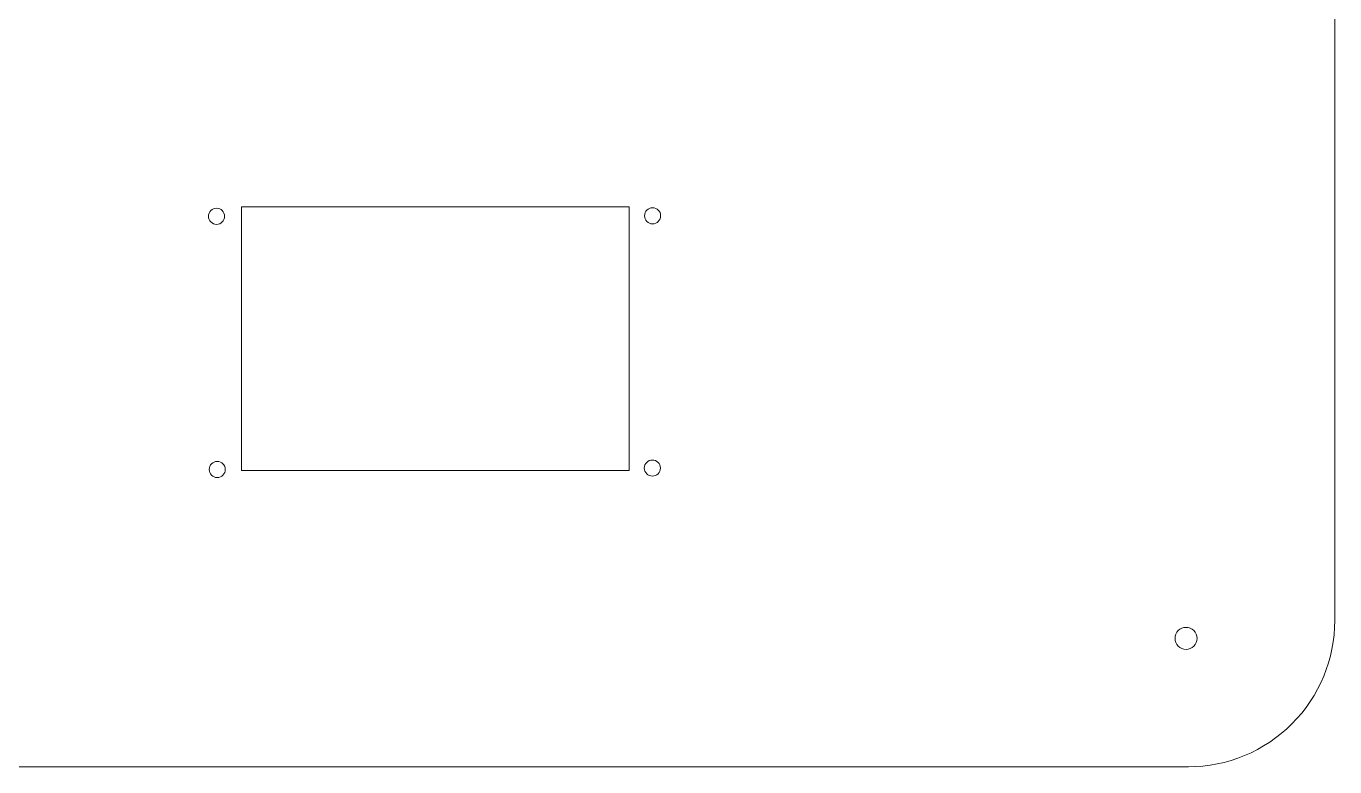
# Model space of a CAD drawing. Header units: millimetres. Extents: x -536 to 886, y 98 to 503.
# Drawn here: x 154.8 to 333.6, y 241.3 to 342.4 of the extents above; entities that cross this region are included whole.
import ezdxf

# ---------------------------------------------------------------- set-up
doc = ezdxf.new("R2010")
doc.units = ezdxf.units.MM
doc.header["$MEASUREMENT"] = 0
doc.layers.add('layer 1', color=7, linetype='Continuous')

msp = doc.modelspace()

# ---------------------------------------------------------------- linework, layer by layer
at = {"layer": 'layer 1', "lineweight": 9}
for points, knots in [([(-26.36, 241.32), (-26.36, 241.32), (313.64, 241.32), (313.64, 241.32), (313.64, 241.32), (318.95, 241.33), (324.04, 243.44), (327.79, 247.19), (327.79, 247.19), (331.54, 250.95), (333.64, 256.02), (333.64, 261.32), (333.64, 261.32), (333.64, 261.32), (333.64, 431.32), (333.64, 431.32), (333.64, 431.32), (333.64, 436.63), (331.53, 441.72), (327.77, 445.47), (327.77, 445.47), (324.01, 449.22), (318.95, 451.33), (313.64, 451.32), (313.64, 451.32), (313.64, 451.32), (-26.36, 451.32), (-26.36, 451.32), (-26.36, 451.32), (-31.67, 451.32), (-36.76, 449.21), (-40.51, 445.45), (-40.51, 445.45), (-44.26, 441.7), (-46.36, 436.63), (-46.36, 431.32), (-46.36, 431.32), (-46.36, 431.32), (-46.36, 261.32), (-46.36, 261.32), (-46.36, 261.32), (-46.36, 256.02), (-44.24, 250.93), (-40.49, 247.18), (-40.49, 247.18), (-36.73, 243.43), (-31.67, 241.32), (-26.36, 241.32)], [0, 0, 0, 0, 0.083333, 0.083333, 0.083333, 0.083333, 0.166667, 0.166667, 0.166667, 0.166667, 0.25, 0.25, 0.25, 0.25, 0.333333, 0.333333, 0.333333, 0.333333, 0.416667, 0.416667, 0.416667, 0.416667, 0.5, 0.5, 0.5, 0.5, 0.583333, 0.583333, 0.583333, 0.583333, 0.666667, 0.666667, 0.666667, 0.666667, 0.75, 0.75, 0.75, 0.75, 0.833333, 0.833333, 0.833333, 0.833333, 0.916667, 0.916667, 0.916667, 0.916667, 1, 1, 1, 1]), ([(313.31, 260.36), (312.48, 260.36), (311.81, 259.68), (311.81, 258.86), (311.81, 258.86), (311.81, 258.03), (312.48, 257.36), (313.31, 257.36), (313.31, 257.36), (314.14, 257.36), (314.81, 258.03), (314.81, 258.86), (314.81, 258.86), (314.81, 259.68), (314.14, 260.36), (313.31, 260.36)], [0, 0, 0, 0, 0.25, 0.25, 0.25, 0.25, 0.5, 0.5, 0.5, 0.5, 0.75, 0.75, 0.75, 0.75, 1, 1, 1, 1])]:
    msp.add_open_spline(points, degree=3, knots=knots, dxfattribs=at)
at = {"layer": 'layer 1', "color": 250, "lineweight": 9}
for points in [[(180.82, 317.59), (180.21, 317.59), (179.72, 317.1), (179.72, 316.49), (179.72, 316.49), (179.72, 315.88), (180.21, 315.39), (180.82, 315.39), (180.82, 315.39), (181.43, 315.39), (181.92, 315.88), (181.92, 316.49), (181.92, 316.49), (181.92, 317.1), (181.43, 317.59), (180.82, 317.59)], [(180.82, 317.59), (180.21, 317.59), (179.72, 317.1), (179.72, 316.49), (179.72, 316.49), (179.72, 315.88), (180.21, 315.39), (180.82, 315.39), (180.82, 315.39), (181.43, 315.39), (181.92, 315.88), (181.92, 316.49), (181.92, 316.49), (181.92, 317.1), (181.43, 317.59), (180.82, 317.59)], [(180.82, 317.59), (180.21, 317.59), (179.72, 317.1), (179.72, 316.49), (179.72, 316.49), (179.72, 315.88), (180.21, 315.39), (180.82, 315.39), (180.82, 315.39), (181.43, 315.39), (181.92, 315.88), (181.92, 316.49), (181.92, 316.49), (181.92, 317.1), (181.43, 317.59), (180.82, 317.59)], [(180.82, 317.59), (180.21, 317.59), (179.72, 317.1), (179.72, 316.49), (179.72, 316.49), (179.72, 315.88), (180.21, 315.39), (180.82, 315.39), (180.82, 315.39), (181.43, 315.39), (181.92, 315.88), (181.92, 316.49), (181.92, 316.49), (181.92, 317.1), (181.43, 317.59), (180.82, 317.59)], [(180.82, 317.59), (180.21, 317.59), (179.72, 317.1), (179.72, 316.49), (179.72, 316.49), (179.72, 315.88), (180.21, 315.39), (180.82, 315.39), (180.82, 315.39), (181.43, 315.39), (181.92, 315.88), (181.92, 316.49), (181.92, 316.49), (181.92, 317.1), (181.43, 317.59), (180.82, 317.59)], [(180.82, 317.59), (180.21, 317.59), (179.72, 317.1), (179.72, 316.49), (179.72, 316.49), (179.72, 315.88), (180.21, 315.39), (180.82, 315.39), (180.82, 315.39), (181.43, 315.39), (181.92, 315.88), (181.92, 316.49), (181.92, 316.49), (181.92, 317.1), (181.43, 317.59), (180.82, 317.59)], [(180.82, 317.59), (180.21, 317.59), (179.72, 317.1), (179.72, 316.49), (179.72, 316.49), (179.72, 315.88), (180.21, 315.39), (180.82, 315.39), (180.82, 315.39), (181.43, 315.39), (181.92, 315.88), (181.92, 316.49), (181.92, 316.49), (181.92, 317.1), (181.43, 317.59), (180.82, 317.59)], [(180.82, 317.59), (180.21, 317.59), (179.72, 317.1), (179.72, 316.49), (179.72, 316.49), (179.72, 315.88), (180.21, 315.39), (180.82, 315.39), (180.82, 315.39), (181.43, 315.39), (181.92, 315.88), (181.92, 316.49), (181.92, 316.49), (181.92, 317.1), (181.43, 317.59), (180.82, 317.59)], [(180.82, 317.59), (180.21, 317.59), (179.72, 317.1), (179.72, 316.49), (179.72, 316.49), (179.72, 315.88), (180.21, 315.39), (180.82, 315.39), (180.82, 315.39), (181.43, 315.39), (181.92, 315.88), (181.92, 316.49), (181.92, 316.49), (181.92, 317.1), (181.43, 317.59), (180.82, 317.59)], [(180.82, 317.59), (180.21, 317.59), (179.72, 317.1), (179.72, 316.49), (179.72, 316.49), (179.72, 315.88), (180.21, 315.39), (180.82, 315.39), (180.82, 315.39), (181.43, 315.39), (181.92, 315.88), (181.92, 316.49), (181.92, 316.49), (181.92, 317.1), (181.43, 317.59), (180.82, 317.59)], [(180.82, 317.59), (180.21, 317.59), (179.72, 317.1), (179.72, 316.49), (179.72, 316.49), (179.72, 315.88), (180.21, 315.39), (180.82, 315.39), (180.82, 315.39), (181.43, 315.39), (181.92, 315.88), (181.92, 316.49), (181.92, 316.49), (181.92, 317.1), (181.43, 317.59), (180.82, 317.59)], [(180.82, 317.59), (180.21, 317.59), (179.72, 317.1), (179.72, 316.49), (179.72, 316.49), (179.72, 315.88), (180.21, 315.39), (180.82, 315.39), (180.82, 315.39), (181.43, 315.39), (181.92, 315.88), (181.92, 316.49), (181.92, 316.49), (181.92, 317.1), (181.43, 317.59), (180.82, 317.59)], [(180.82, 317.59), (180.21, 317.59), (179.72, 317.1), (179.72, 316.49), (179.72, 316.49), (179.72, 315.88), (180.21, 315.39), (180.82, 315.39), (180.82, 315.39), (181.43, 315.39), (181.92, 315.88), (181.92, 316.49), (181.92, 316.49), (181.92, 317.1), (181.43, 317.59), (180.82, 317.59)], [(180.82, 317.59), (180.21, 317.59), (179.72, 317.1), (179.72, 316.49), (179.72, 316.49), (179.72, 315.88), (180.21, 315.39), (180.82, 315.39), (180.82, 315.39), (181.43, 315.39), (181.92, 315.88), (181.92, 316.49), (181.92, 316.49), (181.92, 317.1), (181.43, 317.59), (180.82, 317.59)], [(180.82, 317.59), (180.21, 317.59), (179.72, 317.1), (179.72, 316.49), (179.72, 316.49), (179.72, 315.88), (180.21, 315.39), (180.82, 315.39), (180.82, 315.39), (181.43, 315.39), (181.92, 315.88), (181.92, 316.49), (181.92, 316.49), (181.92, 317.1), (181.43, 317.59), (180.82, 317.59)], [(180.82, 317.59), (180.21, 317.59), (179.72, 317.1), (179.72, 316.49), (179.72, 316.49), (179.72, 315.88), (180.21, 315.39), (180.82, 315.39), (180.82, 315.39), (181.43, 315.39), (181.92, 315.88), (181.92, 316.49), (181.92, 316.49), (181.92, 317.1), (181.43, 317.59), (180.82, 317.59)], [(180.82, 317.59), (180.21, 317.59), (179.72, 317.1), (179.72, 316.49), (179.72, 316.49), (179.72, 315.88), (180.21, 315.39), (180.82, 315.39), (180.82, 315.39), (181.43, 315.39), (181.92, 315.88), (181.92, 316.49), (181.92, 316.49), (181.92, 317.1), (181.43, 317.59), (180.82, 317.59)], [(180.82, 317.59), (180.21, 317.59), (179.72, 317.1), (179.72, 316.49), (179.72, 316.49), (179.72, 315.88), (180.21, 315.39), (180.82, 315.39), (180.82, 315.39), (181.43, 315.39), (181.92, 315.88), (181.92, 316.49), (181.92, 316.49), (181.92, 317.1), (181.43, 317.59), (180.82, 317.59)], [(180.82, 317.59), (180.21, 317.59), (179.72, 317.1), (179.72, 316.49), (179.72, 316.49), (179.72, 315.88), (180.21, 315.39), (180.82, 315.39), (180.82, 315.39), (181.43, 315.39), (181.92, 315.88), (181.92, 316.49), (181.92, 316.49), (181.92, 317.1), (181.43, 317.59), (180.82, 317.59)], [(180.82, 317.59), (180.21, 317.59), (179.72, 317.1), (179.72, 316.49), (179.72, 316.49), (179.72, 315.88), (180.21, 315.39), (180.82, 315.39), (180.82, 315.39), (181.43, 315.39), (181.92, 315.88), (181.92, 316.49), (181.92, 316.49), (181.92, 317.1), (181.43, 317.59), (180.82, 317.59)], [(180.82, 317.59), (180.21, 317.59), (179.72, 317.1), (179.72, 316.49), (179.72, 316.49), (179.72, 315.88), (180.21, 315.39), (180.82, 315.39), (180.82, 315.39), (181.43, 315.39), (181.92, 315.88), (181.92, 316.49), (181.92, 316.49), (181.92, 317.1), (181.43, 317.59), (180.82, 317.59)], [(240.41, 317.66), (239.81, 317.66), (239.31, 317.17), (239.31, 316.56), (239.31, 316.56), (239.31, 315.95), (239.81, 315.46), (240.41, 315.46), (240.41, 315.46), (241.02, 315.46), (241.51, 315.95), (241.51, 316.56), (241.51, 316.56), (241.51, 317.17), (241.02, 317.66), (240.41, 317.66)], [(240.41, 317.66), (239.81, 317.66), (239.31, 317.17), (239.31, 316.56), (239.31, 316.56), (239.31, 315.95), (239.81, 315.46), (240.41, 315.46), (240.41, 315.46), (241.02, 315.46), (241.51, 315.95), (241.51, 316.56), (241.51, 316.56), (241.51, 317.17), (241.02, 317.66), (240.41, 317.66)], [(240.41, 317.66), (239.81, 317.66), (239.31, 317.17), (239.31, 316.56), (239.31, 316.56), (239.31, 315.95), (239.81, 315.46), (240.41, 315.46), (240.41, 315.46), (241.02, 315.46), (241.51, 315.95), (241.51, 316.56), (241.51, 316.56), (241.51, 317.17), (241.02, 317.66), (240.41, 317.66)], [(240.41, 317.66), (239.81, 317.66), (239.31, 317.17), (239.31, 316.56), (239.31, 316.56), (239.31, 315.95), (239.81, 315.46), (240.41, 315.46), (240.41, 315.46), (241.02, 315.46), (241.51, 315.95), (241.51, 316.56), (241.51, 316.56), (241.51, 317.17), (241.02, 317.66), (240.41, 317.66)], [(240.41, 317.66), (239.81, 317.66), (239.31, 317.17), (239.31, 316.56), (239.31, 316.56), (239.31, 315.95), (239.81, 315.46), (240.41, 315.46), (240.41, 315.46), (241.02, 315.46), (241.51, 315.95), (241.51, 316.56), (241.51, 316.56), (241.51, 317.17), (241.02, 317.66), (240.41, 317.66)], [(240.41, 317.66), (239.81, 317.66), (239.31, 317.17), (239.31, 316.56), (239.31, 316.56), (239.31, 315.95), (239.81, 315.46), (240.41, 315.46), (240.41, 315.46), (241.02, 315.46), (241.51, 315.95), (241.51, 316.56), (241.51, 316.56), (241.51, 317.17), (241.02, 317.66), (240.41, 317.66)], [(240.41, 317.66), (239.81, 317.66), (239.31, 317.17), (239.31, 316.56), (239.31, 316.56), (239.31, 315.95), (239.81, 315.46), (240.41, 315.46), (240.41, 315.46), (241.02, 315.46), (241.51, 315.95), (241.51, 316.56), (241.51, 316.56), (241.51, 317.17), (241.02, 317.66), (240.41, 317.66)], [(240.41, 317.66), (239.81, 317.66), (239.31, 317.17), (239.31, 316.56), (239.31, 316.56), (239.31, 315.95), (239.81, 315.46), (240.41, 315.46), (240.41, 315.46), (241.02, 315.46), (241.51, 315.95), (241.51, 316.56), (241.51, 316.56), (241.51, 317.17), (241.02, 317.66), (240.41, 317.66)], [(240.41, 317.66), (239.81, 317.66), (239.31, 317.17), (239.31, 316.56), (239.31, 316.56), (239.31, 315.95), (239.81, 315.46), (240.41, 315.46), (240.41, 315.46), (241.02, 315.46), (241.51, 315.95), (241.51, 316.56), (241.51, 316.56), (241.51, 317.17), (241.02, 317.66), (240.41, 317.66)], [(240.41, 317.66), (239.81, 317.66), (239.31, 317.17), (239.31, 316.56), (239.31, 316.56), (239.31, 315.95), (239.81, 315.46), (240.41, 315.46), (240.41, 315.46), (241.02, 315.46), (241.51, 315.95), (241.51, 316.56), (241.51, 316.56), (241.51, 317.17), (241.02, 317.66), (240.41, 317.66)], [(240.41, 317.66), (239.81, 317.66), (239.31, 317.17), (239.31, 316.56), (239.31, 316.56), (239.31, 315.95), (239.81, 315.46), (240.41, 315.46), (240.41, 315.46), (241.02, 315.46), (241.51, 315.95), (241.51, 316.56), (241.51, 316.56), (241.51, 317.17), (241.02, 317.66), (240.41, 317.66)], [(240.41, 317.66), (239.81, 317.66), (239.31, 317.17), (239.31, 316.56), (239.31, 316.56), (239.31, 315.95), (239.81, 315.46), (240.41, 315.46), (240.41, 315.46), (241.02, 315.46), (241.51, 315.95), (241.51, 316.56), (241.51, 316.56), (241.51, 317.17), (241.02, 317.66), (240.41, 317.66)], [(240.41, 317.66), (239.81, 317.66), (239.31, 317.17), (239.31, 316.56), (239.31, 316.56), (239.31, 315.95), (239.81, 315.46), (240.41, 315.46), (240.41, 315.46), (241.02, 315.46), (241.51, 315.95), (241.51, 316.56), (241.51, 316.56), (241.51, 317.17), (241.02, 317.66), (240.41, 317.66)], [(240.41, 317.66), (239.81, 317.66), (239.31, 317.17), (239.31, 316.56), (239.31, 316.56), (239.31, 315.95), (239.81, 315.46), (240.41, 315.46), (240.41, 315.46), (241.02, 315.46), (241.51, 315.95), (241.51, 316.56), (241.51, 316.56), (241.51, 317.17), (241.02, 317.66), (240.41, 317.66)], [(240.41, 317.66), (239.81, 317.66), (239.31, 317.17), (239.31, 316.56), (239.31, 316.56), (239.31, 315.95), (239.81, 315.46), (240.41, 315.46), (240.41, 315.46), (241.02, 315.46), (241.51, 315.95), (241.51, 316.56), (241.51, 316.56), (241.51, 317.17), (241.02, 317.66), (240.41, 317.66)], [(240.41, 317.66), (239.81, 317.66), (239.31, 317.17), (239.31, 316.56), (239.31, 316.56), (239.31, 315.95), (239.81, 315.46), (240.41, 315.46), (240.41, 315.46), (241.02, 315.46), (241.51, 315.95), (241.51, 316.56), (241.51, 316.56), (241.51, 317.17), (241.02, 317.66), (240.41, 317.66)], [(240.41, 317.66), (239.81, 317.66), (239.31, 317.17), (239.31, 316.56), (239.31, 316.56), (239.31, 315.95), (239.81, 315.46), (240.41, 315.46), (240.41, 315.46), (241.02, 315.46), (241.51, 315.95), (241.51, 316.56), (241.51, 316.56), (241.51, 317.17), (241.02, 317.66), (240.41, 317.66)], [(240.41, 317.66), (239.81, 317.66), (239.31, 317.17), (239.31, 316.56), (239.31, 316.56), (239.31, 315.95), (239.81, 315.46), (240.41, 315.46), (240.41, 315.46), (241.02, 315.46), (241.51, 315.95), (241.51, 316.56), (241.51, 316.56), (241.51, 317.17), (241.02, 317.66), (240.41, 317.66)], [(240.41, 317.66), (239.81, 317.66), (239.31, 317.17), (239.31, 316.56), (239.31, 316.56), (239.31, 315.95), (239.81, 315.46), (240.41, 315.46), (240.41, 315.46), (241.02, 315.46), (241.51, 315.95), (241.51, 316.56), (241.51, 316.56), (241.51, 317.17), (241.02, 317.66), (240.41, 317.66)], [(240.41, 317.66), (239.81, 317.66), (239.31, 317.17), (239.31, 316.56), (239.31, 316.56), (239.31, 315.95), (239.81, 315.46), (240.41, 315.46), (240.41, 315.46), (241.02, 315.46), (241.51, 315.95), (241.51, 316.56), (241.51, 316.56), (241.51, 317.17), (241.02, 317.66), (240.41, 317.66)], [(240.41, 317.66), (239.81, 317.66), (239.31, 317.17), (239.31, 316.56), (239.31, 316.56), (239.31, 315.95), (239.81, 315.46), (240.41, 315.46), (240.41, 315.46), (241.02, 315.46), (241.51, 315.95), (241.51, 316.56), (241.51, 316.56), (241.51, 317.17), (241.02, 317.66), (240.41, 317.66)], [(180.92, 283.02), (180.31, 283.02), (179.82, 282.52), (179.82, 281.92), (179.82, 281.92), (179.82, 281.31), (180.31, 280.82), (180.92, 280.82), (180.92, 280.82), (181.53, 280.82), (182.02, 281.31), (182.02, 281.92), (182.02, 281.92), (182.02, 282.52), (181.53, 283.02), (180.92, 283.02)], [(180.92, 283.02), (180.31, 283.02), (179.82, 282.52), (179.82, 281.92), (179.82, 281.92), (179.82, 281.31), (180.31, 280.82), (180.92, 280.82), (180.92, 280.82), (181.53, 280.82), (182.02, 281.31), (182.02, 281.92), (182.02, 281.92), (182.02, 282.52), (181.53, 283.02), (180.92, 283.02)], [(180.92, 283.02), (180.31, 283.02), (179.82, 282.52), (179.82, 281.92), (179.82, 281.92), (179.82, 281.31), (180.31, 280.82), (180.92, 280.82), (180.92, 280.82), (181.53, 280.82), (182.02, 281.31), (182.02, 281.92), (182.02, 281.92), (182.02, 282.52), (181.53, 283.02), (180.92, 283.02)], [(180.92, 283.02), (180.31, 283.02), (179.82, 282.52), (179.82, 281.92), (179.82, 281.92), (179.82, 281.31), (180.31, 280.82), (180.92, 280.82), (180.92, 280.82), (181.53, 280.82), (182.02, 281.31), (182.02, 281.92), (182.02, 281.92), (182.02, 282.52), (181.53, 283.02), (180.92, 283.02)], [(180.92, 283.02), (180.31, 283.02), (179.82, 282.52), (179.82, 281.92), (179.82, 281.92), (179.82, 281.31), (180.31, 280.82), (180.92, 280.82), (180.92, 280.82), (181.53, 280.82), (182.02, 281.31), (182.02, 281.92), (182.02, 281.92), (182.02, 282.52), (181.53, 283.02), (180.92, 283.02)], [(180.92, 283.02), (180.31, 283.02), (179.82, 282.52), (179.82, 281.92), (179.82, 281.92), (179.82, 281.31), (180.31, 280.82), (180.92, 280.82), (180.92, 280.82), (181.53, 280.82), (182.02, 281.31), (182.02, 281.92), (182.02, 281.92), (182.02, 282.52), (181.53, 283.02), (180.92, 283.02)], [(180.92, 283.02), (180.31, 283.02), (179.82, 282.52), (179.82, 281.92), (179.82, 281.92), (179.82, 281.31), (180.31, 280.82), (180.92, 280.82), (180.92, 280.82), (181.53, 280.82), (182.02, 281.31), (182.02, 281.92), (182.02, 281.92), (182.02, 282.52), (181.53, 283.02), (180.92, 283.02)], [(180.92, 283.02), (180.31, 283.02), (179.82, 282.52), (179.82, 281.92), (179.82, 281.92), (179.82, 281.31), (180.31, 280.82), (180.92, 280.82), (180.92, 280.82), (181.53, 280.82), (182.02, 281.31), (182.02, 281.92), (182.02, 281.92), (182.02, 282.52), (181.53, 283.02), (180.92, 283.02)], [(180.92, 283.02), (180.31, 283.02), (179.82, 282.52), (179.82, 281.92), (179.82, 281.92), (179.82, 281.31), (180.31, 280.82), (180.92, 280.82), (180.92, 280.82), (181.53, 280.82), (182.02, 281.31), (182.02, 281.92), (182.02, 281.92), (182.02, 282.52), (181.53, 283.02), (180.92, 283.02)], [(180.92, 283.02), (180.31, 283.02), (179.82, 282.52), (179.82, 281.92), (179.82, 281.92), (179.82, 281.31), (180.31, 280.82), (180.92, 280.82), (180.92, 280.82), (181.53, 280.82), (182.02, 281.31), (182.02, 281.92), (182.02, 281.92), (182.02, 282.52), (181.53, 283.02), (180.92, 283.02)], [(180.92, 283.02), (180.31, 283.02), (179.82, 282.52), (179.82, 281.92), (179.82, 281.92), (179.82, 281.31), (180.31, 280.82), (180.92, 280.82), (180.92, 280.82), (181.53, 280.82), (182.02, 281.31), (182.02, 281.92), (182.02, 281.92), (182.02, 282.52), (181.53, 283.02), (180.92, 283.02)], [(180.92, 283.02), (180.31, 283.02), (179.82, 282.52), (179.82, 281.92), (179.82, 281.92), (179.82, 281.31), (180.31, 280.82), (180.92, 280.82), (180.92, 280.82), (181.53, 280.82), (182.02, 281.31), (182.02, 281.92), (182.02, 281.92), (182.02, 282.52), (181.53, 283.02), (180.92, 283.02)], [(180.92, 283.02), (180.31, 283.02), (179.82, 282.52), (179.82, 281.92), (179.82, 281.92), (179.82, 281.31), (180.31, 280.82), (180.92, 280.82), (180.92, 280.82), (181.53, 280.82), (182.02, 281.31), (182.02, 281.92), (182.02, 281.92), (182.02, 282.52), (181.53, 283.02), (180.92, 283.02)], [(180.92, 283.02), (180.31, 283.02), (179.82, 282.52), (179.82, 281.92), (179.82, 281.92), (179.82, 281.31), (180.31, 280.82), (180.92, 280.82), (180.92, 280.82), (181.53, 280.82), (182.02, 281.31), (182.02, 281.92), (182.02, 281.92), (182.02, 282.52), (181.53, 283.02), (180.92, 283.02)], [(180.92, 283.02), (180.31, 283.02), (179.82, 282.52), (179.82, 281.92), (179.82, 281.92), (179.82, 281.31), (180.31, 280.82), (180.92, 280.82), (180.92, 280.82), (181.53, 280.82), (182.02, 281.31), (182.02, 281.92), (182.02, 281.92), (182.02, 282.52), (181.53, 283.02), (180.92, 283.02)], [(180.92, 283.02), (180.31, 283.02), (179.82, 282.52), (179.82, 281.92), (179.82, 281.92), (179.82, 281.31), (180.31, 280.82), (180.92, 280.82), (180.92, 280.82), (181.53, 280.82), (182.02, 281.31), (182.02, 281.92), (182.02, 281.92), (182.02, 282.52), (181.53, 283.02), (180.92, 283.02)], [(180.92, 283.02), (180.31, 283.02), (179.82, 282.52), (179.82, 281.92), (179.82, 281.92), (179.82, 281.31), (180.31, 280.82), (180.92, 280.82), (180.92, 280.82), (181.53, 280.82), (182.02, 281.31), (182.02, 281.92), (182.02, 281.92), (182.02, 282.52), (181.53, 283.02), (180.92, 283.02)], [(180.92, 283.02), (180.31, 283.02), (179.82, 282.52), (179.82, 281.92), (179.82, 281.92), (179.82, 281.31), (180.31, 280.82), (180.92, 280.82), (180.92, 280.82), (181.53, 280.82), (182.02, 281.31), (182.02, 281.92), (182.02, 281.92), (182.02, 282.52), (181.53, 283.02), (180.92, 283.02)], [(180.92, 283.02), (180.31, 283.02), (179.82, 282.52), (179.82, 281.92), (179.82, 281.92), (179.82, 281.31), (180.31, 280.82), (180.92, 280.82), (180.92, 280.82), (181.53, 280.82), (182.02, 281.31), (182.02, 281.92), (182.02, 281.92), (182.02, 282.52), (181.53, 283.02), (180.92, 283.02)], [(180.92, 283.02), (180.31, 283.02), (179.82, 282.52), (179.82, 281.92), (179.82, 281.92), (179.82, 281.31), (180.31, 280.82), (180.92, 280.82), (180.92, 280.82), (181.53, 280.82), (182.02, 281.31), (182.02, 281.92), (182.02, 281.92), (182.02, 282.52), (181.53, 283.02), (180.92, 283.02)], [(180.92, 283.02), (180.31, 283.02), (179.82, 282.52), (179.82, 281.92), (179.82, 281.92), (179.82, 281.31), (180.31, 280.82), (180.92, 280.82), (180.92, 280.82), (181.53, 280.82), (182.02, 281.31), (182.02, 281.92), (182.02, 281.92), (182.02, 282.52), (181.53, 283.02), (180.92, 283.02)], [(240.38, 283.21), (239.77, 283.21), (239.28, 282.72), (239.28, 282.11), (239.28, 282.11), (239.28, 281.51), (239.77, 281.01), (240.38, 281.01), (240.38, 281.01), (240.99, 281.01), (241.48, 281.51), (241.48, 282.11), (241.48, 282.11), (241.48, 282.72), (240.99, 283.21), (240.38, 283.21)], [(240.38, 283.21), (239.77, 283.21), (239.28, 282.72), (239.28, 282.11), (239.28, 282.11), (239.28, 281.51), (239.77, 281.01), (240.38, 281.01), (240.38, 281.01), (240.99, 281.01), (241.48, 281.51), (241.48, 282.11), (241.48, 282.11), (241.48, 282.72), (240.99, 283.21), (240.38, 283.21)], [(240.38, 283.21), (239.77, 283.21), (239.28, 282.72), (239.28, 282.11), (239.28, 282.11), (239.28, 281.51), (239.77, 281.01), (240.38, 281.01), (240.38, 281.01), (240.99, 281.01), (241.48, 281.51), (241.48, 282.11), (241.48, 282.11), (241.48, 282.72), (240.99, 283.21), (240.38, 283.21)], [(240.38, 283.21), (239.77, 283.21), (239.28, 282.72), (239.28, 282.11), (239.28, 282.11), (239.28, 281.51), (239.77, 281.01), (240.38, 281.01), (240.38, 281.01), (240.99, 281.01), (241.48, 281.51), (241.48, 282.11), (241.48, 282.11), (241.48, 282.72), (240.99, 283.21), (240.38, 283.21)], [(240.38, 283.21), (239.77, 283.21), (239.28, 282.72), (239.28, 282.11), (239.28, 282.11), (239.28, 281.51), (239.77, 281.01), (240.38, 281.01), (240.38, 281.01), (240.99, 281.01), (241.48, 281.51), (241.48, 282.11), (241.48, 282.11), (241.48, 282.72), (240.99, 283.21), (240.38, 283.21)], [(240.38, 283.21), (239.77, 283.21), (239.28, 282.72), (239.28, 282.11), (239.28, 282.11), (239.28, 281.51), (239.77, 281.01), (240.38, 281.01), (240.38, 281.01), (240.99, 281.01), (241.48, 281.51), (241.48, 282.11), (241.48, 282.11), (241.48, 282.72), (240.99, 283.21), (240.38, 283.21)], [(240.38, 283.21), (239.77, 283.21), (239.28, 282.72), (239.28, 282.11), (239.28, 282.11), (239.28, 281.51), (239.77, 281.01), (240.38, 281.01), (240.38, 281.01), (240.99, 281.01), (241.48, 281.51), (241.48, 282.11), (241.48, 282.11), (241.48, 282.72), (240.99, 283.21), (240.38, 283.21)], [(240.38, 283.21), (239.77, 283.21), (239.28, 282.72), (239.28, 282.11), (239.28, 282.11), (239.28, 281.51), (239.77, 281.01), (240.38, 281.01), (240.38, 281.01), (240.99, 281.01), (241.48, 281.51), (241.48, 282.11), (241.48, 282.11), (241.48, 282.72), (240.99, 283.21), (240.38, 283.21)], [(240.38, 283.21), (239.77, 283.21), (239.28, 282.72), (239.28, 282.11), (239.28, 282.11), (239.28, 281.51), (239.77, 281.01), (240.38, 281.01), (240.38, 281.01), (240.99, 281.01), (241.48, 281.51), (241.48, 282.11), (241.48, 282.11), (241.48, 282.72), (240.99, 283.21), (240.38, 283.21)], [(240.38, 283.21), (239.77, 283.21), (239.28, 282.72), (239.28, 282.11), (239.28, 282.11), (239.28, 281.51), (239.77, 281.01), (240.38, 281.01), (240.38, 281.01), (240.99, 281.01), (241.48, 281.51), (241.48, 282.11), (241.48, 282.11), (241.48, 282.72), (240.99, 283.21), (240.38, 283.21)], [(240.38, 283.21), (239.77, 283.21), (239.28, 282.72), (239.28, 282.11), (239.28, 282.11), (239.28, 281.51), (239.77, 281.01), (240.38, 281.01), (240.38, 281.01), (240.99, 281.01), (241.48, 281.51), (241.48, 282.11), (241.48, 282.11), (241.48, 282.72), (240.99, 283.21), (240.38, 283.21)], [(240.38, 283.21), (239.77, 283.21), (239.28, 282.72), (239.28, 282.11), (239.28, 282.11), (239.28, 281.51), (239.77, 281.01), (240.38, 281.01), (240.38, 281.01), (240.99, 281.01), (241.48, 281.51), (241.48, 282.11), (241.48, 282.11), (241.48, 282.72), (240.99, 283.21), (240.38, 283.21)], [(240.38, 283.21), (239.77, 283.21), (239.28, 282.72), (239.28, 282.11), (239.28, 282.11), (239.28, 281.51), (239.77, 281.01), (240.38, 281.01), (240.38, 281.01), (240.99, 281.01), (241.48, 281.51), (241.48, 282.11), (241.48, 282.11), (241.48, 282.72), (240.99, 283.21), (240.38, 283.21)], [(240.38, 283.21), (239.77, 283.21), (239.28, 282.72), (239.28, 282.11), (239.28, 282.11), (239.28, 281.51), (239.77, 281.01), (240.38, 281.01), (240.38, 281.01), (240.99, 281.01), (241.48, 281.51), (241.48, 282.11), (241.48, 282.11), (241.48, 282.72), (240.99, 283.21), (240.38, 283.21)], [(240.38, 283.21), (239.77, 283.21), (239.28, 282.72), (239.28, 282.11), (239.28, 282.11), (239.28, 281.51), (239.77, 281.01), (240.38, 281.01), (240.38, 281.01), (240.99, 281.01), (241.48, 281.51), (241.48, 282.11), (241.48, 282.11), (241.48, 282.72), (240.99, 283.21), (240.38, 283.21)], [(240.38, 283.21), (239.77, 283.21), (239.28, 282.72), (239.28, 282.11), (239.28, 282.11), (239.28, 281.51), (239.77, 281.01), (240.38, 281.01), (240.38, 281.01), (240.99, 281.01), (241.48, 281.51), (241.48, 282.11), (241.48, 282.11), (241.48, 282.72), (240.99, 283.21), (240.38, 283.21)], [(240.38, 283.21), (239.77, 283.21), (239.28, 282.72), (239.28, 282.11), (239.28, 282.11), (239.28, 281.51), (239.77, 281.01), (240.38, 281.01), (240.38, 281.01), (240.99, 281.01), (241.48, 281.51), (241.48, 282.11), (241.48, 282.11), (241.48, 282.72), (240.99, 283.21), (240.38, 283.21)], [(240.38, 283.21), (239.77, 283.21), (239.28, 282.72), (239.28, 282.11), (239.28, 282.11), (239.28, 281.51), (239.77, 281.01), (240.38, 281.01), (240.38, 281.01), (240.99, 281.01), (241.48, 281.51), (241.48, 282.11), (241.48, 282.11), (241.48, 282.72), (240.99, 283.21), (240.38, 283.21)], [(240.38, 283.21), (239.77, 283.21), (239.28, 282.72), (239.28, 282.11), (239.28, 282.11), (239.28, 281.51), (239.77, 281.01), (240.38, 281.01), (240.38, 281.01), (240.99, 281.01), (241.48, 281.51), (241.48, 282.11), (241.48, 282.11), (241.48, 282.72), (240.99, 283.21), (240.38, 283.21)], [(240.38, 283.21), (239.77, 283.21), (239.28, 282.72), (239.28, 282.11), (239.28, 282.11), (239.28, 281.51), (239.77, 281.01), (240.38, 281.01), (240.38, 281.01), (240.99, 281.01), (241.48, 281.51), (241.48, 282.11), (241.48, 282.11), (241.48, 282.72), (240.99, 283.21), (240.38, 283.21)], [(240.38, 283.21), (239.77, 283.21), (239.28, 282.72), (239.28, 282.11), (239.28, 282.11), (239.28, 281.51), (239.77, 281.01), (240.38, 281.01), (240.38, 281.01), (240.99, 281.01), (241.48, 281.51), (241.48, 282.11), (241.48, 282.11), (241.48, 282.72), (240.99, 283.21), (240.38, 283.21)]]:
    msp.add_open_spline(points, degree=3, knots=[0, 0, 0, 0, 0.25, 0.25, 0.25, 0.25, 0.5, 0.5, 0.5, 0.5, 0.75, 0.75, 0.75, 0.75, 1, 1, 1, 1], dxfattribs=at)
for points in [[(180.82, 317.59), (180.82, 317.59), (180.82, 317.59), (180.82, 317.59)], [(180.82, 317.59), (180.82, 317.59), (180.82, 317.59), (180.82, 317.59)], [(239.31, 316.56), (239.31, 316.56), (239.31, 316.56), (239.31, 316.56)], [(240.41, 317.66), (240.41, 317.66), (240.41, 317.66), (240.41, 317.66)], [(240.41, 317.66), (240.41, 317.66), (240.41, 317.66), (240.41, 317.66)], [(241.51, 316.56), (241.51, 316.56), (241.51, 316.56), (241.51, 316.56)], [(179.72, 316.49), (179.72, 316.49), (179.72, 316.49), (179.72, 316.49)], [(180.82, 315.39), (180.82, 315.39), (180.82, 315.39), (180.82, 315.39)], [(181.92, 316.49), (181.92, 316.49), (181.92, 316.49), (181.92, 316.49)], [(240.41, 315.46), (240.41, 315.46), (240.41, 315.46), (240.41, 315.46)], [(180.92, 283.02), (180.92, 283.02), (180.92, 283.02), (180.92, 283.02)], [(180.92, 283.02), (180.92, 283.02), (180.92, 283.02), (180.92, 283.02)], [(240.38, 283.21), (240.38, 283.21), (240.38, 283.21), (240.38, 283.21)], [(240.38, 283.21), (240.38, 283.21), (240.38, 283.21), (240.38, 283.21)], [(179.82, 281.92), (179.82, 281.92), (179.82, 281.92), (179.82, 281.92)], [(180.92, 280.82), (180.92, 280.82), (180.92, 280.82), (180.92, 280.82)], [(182.02, 281.92), (182.02, 281.92), (182.02, 281.92), (182.02, 281.92)], [(239.28, 282.11), (239.28, 282.11), (239.28, 282.11), (239.28, 282.11)], [(240.38, 281.01), (240.38, 281.01), (240.38, 281.01), (240.38, 281.01)], [(241.48, 282.11), (241.48, 282.11), (241.48, 282.11), (241.48, 282.11)]]:
    msp.add_open_spline(points, degree=3, dxfattribs=at)
at = {"layer": 'layer 1', "color": 250, "lineweight": 20}
msp.add_open_spline([(184.22, 281.77), (184.22, 281.77), (237.22, 281.77), (237.22, 281.77), (237.22, 281.77), (237.22, 281.77), (237.22, 317.77), (237.22, 317.77), (237.22, 317.77), (237.22, 317.77), (184.22, 317.77), (184.22, 317.77), (184.22, 317.77), (184.22, 317.77), (184.22, 281.77), (184.22, 281.77), (184.22, 281.77), (184.22, 281.77), (184.22, 281.77), (184.22, 281.77)], degree=3, knots=[0, 0, 0, 0, 0.2, 0.2, 0.2, 0.2, 0.4, 0.4, 0.4, 0.4, 0.6, 0.6, 0.6, 0.6, 0.8, 0.8, 0.8, 0.8, 1, 1, 1, 1], dxfattribs=at)

doc.saveas('drawing.dxf')
